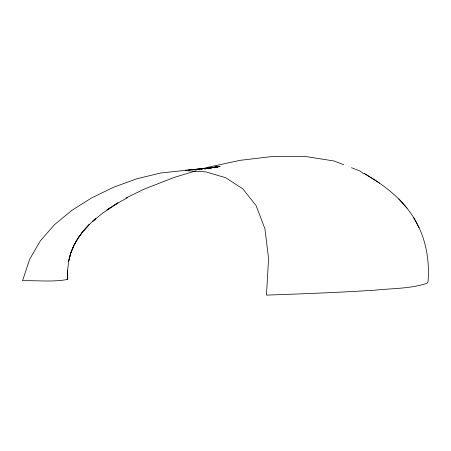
<?xml version="1.0" encoding="UTF-8"?>
<svg xmlns="http://www.w3.org/2000/svg" width="451" height="451" viewBox="0 0 451 451"><rect width="100%" height="100%" fill="white"/><g stroke="black" fill="none" stroke-linecap="round" stroke-linejoin="round"><path stroke-width="0.68" d="M110.174 207.804L106.938 209.946L117.959 202.865L102.89 212.945L92.759 221.221L95.849 218.481L89.433 224.406L83.559 230.737L89.123 224.604L83.429 230.923L78.243 237.863L74.054 244.899L78.384 237.677L83.108 231.115L78.243 237.863L74.116 245.073L70.818 252.774L73.958 245.248L70.858 252.938L68.665 261.135L70.683 253.107L68.67 261.292L67.639 269.997L67.605 279.27L67.611 270.143L67.757 279.406C53.032 282.236 37.523 280.364 22.55 280.736L29.659 259.246L40.393 240.789L54.56 224.632L71.822 210.369L91.688 197.871L113.545 187.255L136.681 178.833L160.314 173.06L183.613 170.523L205.701 171.859L225.714 177.733L242.796 188.8L256.117 205.662L264.934 228.798L268.576 258.564L266.468 295.117C302.598 293.838 338.729 292.513 374.809 290.19C392.173 288.302 410.269 288.871 426.979 283.29L428.022 281.762C429.493 263.429 426.939 244.651 419.148 227.896L418.793 227.169C407.8 203.249 386.569 186.308 364.239 173.477L379.505 183.067M114.802 204.884L127.458 197.656M126.049 197.995L143.536 189.403L174.233 177.406L196.089 170.777M202.054 168.967L206.688 167.563L239.96 160.359L273.024 156.412L304.78 156.39L334.106 161.007L343.763 164.733M205.109 168.86L206.428 168.589M207.167 168.454L217.314 166.701L204.483 168.911M204.844 168.854L206.53 168.556M207.229 168.347L212.562 167.53M204.354 168.747L220.189 166.515L209.969 167.941M214.343 167.344L207.883 168.155L217.748 167.079L200.858 168.945L204.438 168.55M206.406 168.285L210.329 167.89M202.358 168.68L185.198 170.224M188.484 169.954L202.527 168.775L189.6 169.841M351.492 167.716L359.859 170.94L363.737 173.866M67.188 279.135L67.757 279.406M407.016 208.148L398.847 198.919M413.528 217.382L419.148 227.896"/></g></svg>
